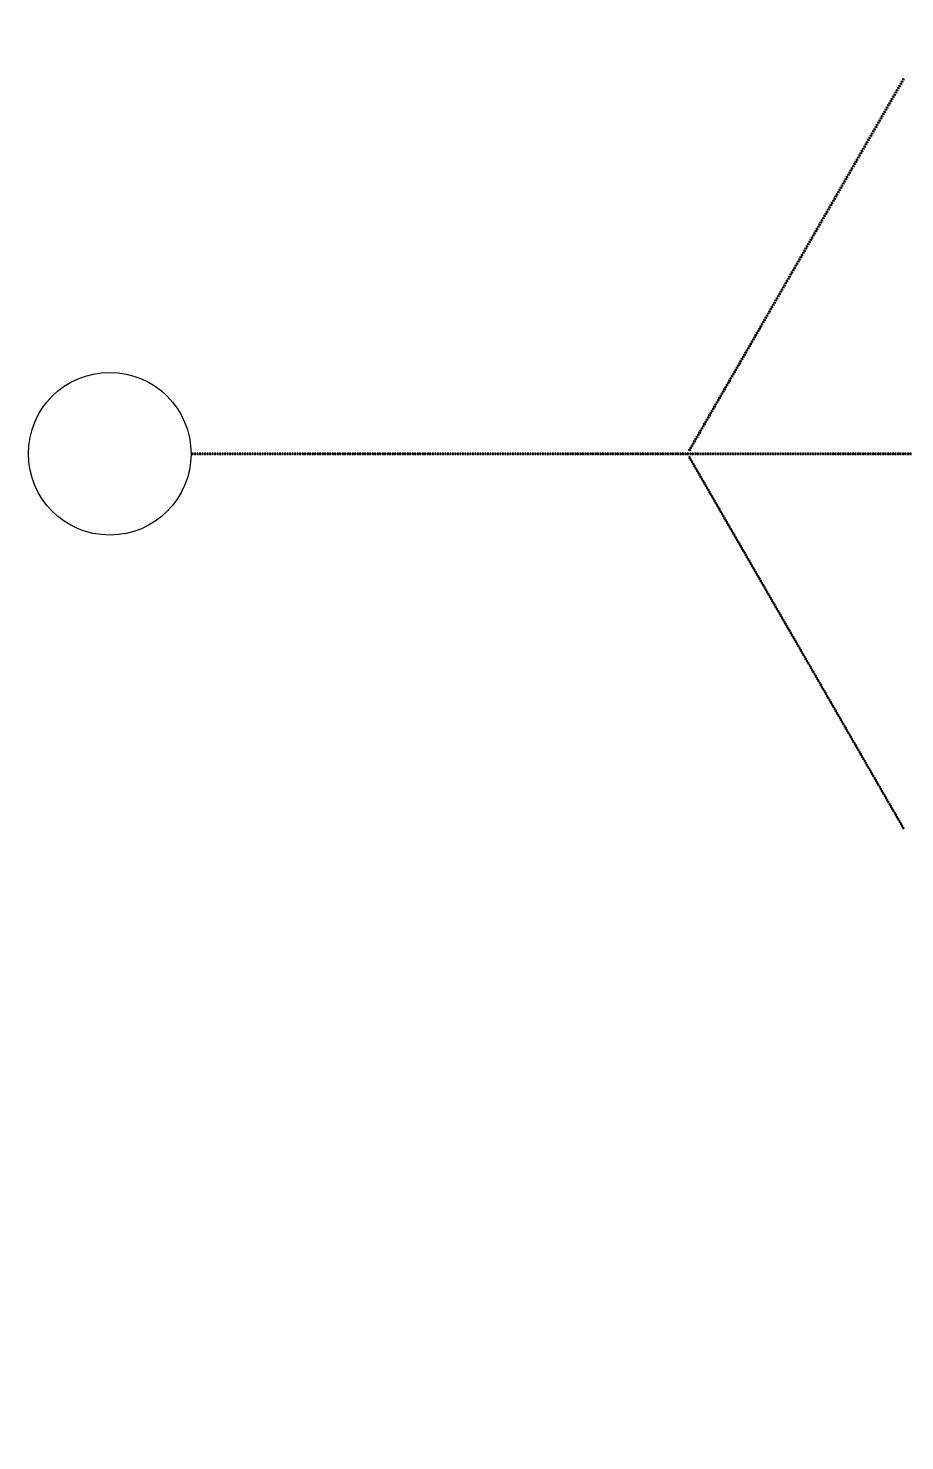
# Model space of a CAD drawing. Header units: inches. Extents: x 734146 to 834146, y 204695 to 304695.
# Drawn here: x 742060 to 744162, y 244279 to 247665 of the extents above; entities that cross this region are included whole.
import ezdxf

# ---------------------------------------------------------------- set-up
doc = ezdxf.new("R2010")
doc.units = ezdxf.units.IN
doc.header["$MEASUREMENT"] = 0

# ---------------------------------------------------------------- blocks, each defined once
blk = doc.blocks.new('*U102')
blk.add_lwpolyline([(-1.5, 1.5), (1.5, 1.5), (1.5, -1.5), (-1.5, -1.5)], close=True)
blk = doc.blocks.new('*U101')
at = {"color": 0, "linetype": 'ByBlock', "lineweight": -2, "transparency": 16777216}
for p in [(0, 0), (6, 0), (12, 0), (18, 0), (24, 0), (30, 0), (36, 0), (42, 0), (48, 0), (54, 0), (60, 0), (66, 0), (72, 0), (78, 0), (84, 0), (90, 0), (96, 0), (102, 0), (108, 0), (114, 0), (120, 0), (126, 0), (132, 0), (138, 0), (144, 0), (150, 0), (156, 0), (162, 0), (168, 0), (174, 0), (180, 0), (186, 0), (192, 0), (198, 0), (204, 0), (210, 0), (216, 0), (222, 0), (228, 0), (234, 0), (240, 0), (246, 0), (252, 0), (258, 0), (264, 0), (270, 0), (276, 0), (282, 0), (288, 0), (294, 0), (300, 0), (306, 0), (312, 0), (318, 0), (324, 0), (330, 0), (336, 0), (342, 0), (348, 0), (354, 0), (360, 0), (366, 0), (372, 0), (378, 0), (384, 0), (390, 0), (396, 0), (402, 0), (408, 0), (414, 0), (420, 0), (426, 0), (432, 0), (438, 0), (444, 0), (450, 0), (456, 0), (462, 0), (468, 0), (474, 0), (480, 0), (486, 0), (492, 0), (498, 0), (504, 0), (510, 0), (516, 0), (522, 0), (528, 0), (534, 0), (540, 0), (546, 0), (552, 0), (558, 0), (564, 0), (570, 0), (576, 0), (582, 0), (588, 0), (594, 0), (600, 0), (606, 0), (612, 0), (618, 0), (624, 0), (630, 0), (636, 0), (642, 0), (648, 0), (654, 0), (660, 0), (666, 0), (672, 0), (678, 0), (684, 0), (690, 0), (696, 0), (702, 0), (708, 0), (714, 0), (720, 0), (726, 0), (732, 0), (738, 0), (744, 0), (750, 0), (756, 0), (762, 0), (768, 0), (774, 0), (780, 0), (786, 0), (792, 0), (798, 0), (804, 0), (810, 0), (816, 0), (822, 0), (828, 0), (834, 0), (840, 0), (846, 0), (852, 0), (858, 0), (864, 0), (870, 0), (876, 0), (882, 0), (888, 0), (894, 0), (900, 0), (906, 0), (912, 0), (918, 0), (924, 0), (930, 0), (936, 0), (942, 0), (948, 0), (954, 0), (960, 0), (966, 0), (972, 0), (978, 0), (984, 0), (990, 0), (996, 0), (1002, 0), (1008, 0), (1014, 0), (1020, 0), (1026, 0)]:
    blk.add_blockref('*U102', p, dxfattribs=at)
blk = doc.blocks.new('*U103')
blk.add_lwpolyline([(-1.5, -1.5), (1.5, -1.5), (1.5, 1.5), (-1.5, 1.5)], close=True)
blk = doc.blocks.new('*U104')
at = {"color": 0, "linetype": 'ByBlock', "lineweight": -2, "transparency": 16777216}
for p in [(0, 0), (6, 0), (12, 0), (18, 0), (24, 0), (30, 0), (36, 0), (42, 0), (48, 0), (54, 0), (60, 0), (66, 0), (72, 0), (78, 0), (84, 0), (90, 0), (96, 0), (102, 0), (108, 0), (114, 0), (120, 0), (126, 0), (132, 0), (138, 0), (144, 0), (150, 0), (156, 0), (162, 0), (168, 0), (174, 0), (180, 0), (186, 0), (192, 0), (198, 0), (204, 0), (210, 0), (216, 0), (222, 0), (228, 0), (234, 0), (240, 0), (246, 0), (252, 0), (258, 0), (264, 0), (270, 0), (276, 0), (282, 0), (288, 0), (294, 0), (300, 0), (306, 0), (312, 0), (318, 0), (324, 0), (330, 0), (336, 0), (342, 0), (348, 0), (354, 0), (360, 0), (366, 0), (372, 0), (378, 0), (384, 0), (390, 0), (396, 0), (402, 0), (408, 0), (414, 0), (420, 0), (426, 0), (432, 0), (438, 0), (444, 0), (450, 0), (456, 0), (462, 0), (468, 0), (474, 0), (480, 0), (486, 0), (492, 0), (498, 0), (504, 0), (510, 0), (516, 0), (522, 0), (528, 0), (534, 0), (540, 0), (546, 0), (552, 0), (558, 0), (564, 0), (570, 0), (576, 0), (582, 0), (588, 0), (594, 0), (600, 0), (606, 0), (612, 0), (618, 0), (624, 0), (630, 0), (636, 0), (642, 0), (648, 0), (654, 0), (660, 0), (666, 0), (672, 0), (678, 0), (684, 0), (690, 0), (696, 0), (702, 0), (708, 0), (714, 0), (720, 0), (726, 0), (732, 0), (738, 0), (744, 0), (750, 0), (756, 0), (762, 0), (768, 0), (774, 0), (780, 0), (786, 0), (792, 0), (798, 0), (804, 0), (810, 0), (816, 0), (822, 0), (828, 0), (834, 0), (840, 0), (846, 0), (852, 0), (858, 0), (864, 0), (870, 0), (876, 0), (882, 0), (888, 0), (894, 0), (900, 0), (906, 0), (912, 0), (918, 0), (924, 0), (930, 0), (936, 0), (942, 0), (948, 0), (954, 0), (960, 0), (966, 0), (972, 0), (978, 0), (984, 0), (990, 0), (996, 0), (1002, 0), (1008, 0), (1014, 0), (1020, 0), (1026, 0), (1032, 0), (1038, 0), (1044, 0), (1050, 0), (1056, 0), (1062, 0), (1068, 0), (1074, 0), (1080, 0), (1086, 0), (1092, 0), (1098, 0), (1104, 0), (1110, 0), (1116, 0), (1122, 0), (1128, 0), (1134, 0), (1140, 0), (1146, 0), (1152, 0), (1158, 0), (1164, 0), (1170, 0), (1176, 0), (1182, 0), (1188, 0), (1194, 0), (1200, 0), (1206, 0), (1212, 0), (1218, 0), (1224, 0), (1230, 0), (1236, 0), (1242, 0), (1248, 0), (1254, 0), (1260, 0), (1266, 0), (1272, 0), (1278, 0), (1284, 0), (1290, 0), (1296, 0), (1302, 0), (1308, 0), (1314, 0), (1320, 0), (1326, 0), (1332, 0), (1338, 0), (1344, 0), (1350, 0), (1356, 0), (1362, 0), (1368, 0), (1374, 0), (1380, 0), (1386, 0), (1392, 0), (1398, 0), (1404, 0), (1410, 0), (1416, 0), (1422, 0), (1428, 0), (1434, 0), (1440, 0), (1446, 0), (1452, 0), (1458, 0), (1464, 0), (1470, 0), (1476, 0), (1482, 0), (1488, 0), (1494, 0), (1500, 0), (1506, 0), (1512, 0), (1518, 0), (1524, 0), (1530, 0), (1536, 0), (1542, 0), (1548, 0), (1554, 0), (1560, 0), (1566, 0), (1572, 0), (1578, 0), (1584, 0), (1590, 0), (1596, 0), (1602, 0), (1608, 0), (1614, 0), (1620, 0), (1626, 0), (1632, 0), (1638, 0), (1644, 0), (1650, 0), (1656, 0), (1662, 0), (1668, 0), (1674, 0), (1680, 0), (1686, 0), (1692, 0), (1698, 0), (1704, 0), (1710, 0), (1716, 0), (1722, 0), (1728, 0), (1734, 0), (1740, 0), (1746, 0), (1752, 0), (1758, 0), (1764, 0), (1770, 0), (1776, 0), (1782, 0), (1788, 0), (1794, 0), (1800, 0), (1806, 0), (1812, 0), (1818, 0), (1824, 0), (1830, 0), (1836, 0), (1842, 0), (1848, 0), (1854, 0), (1860, 0), (1866, 0), (1872, 0), (1878, 0), (1884, 0), (1890, 0), (1896, 0), (1902, 0), (1908, 0), (1914, 0), (1920, 0), (1926, 0), (1932, 0), (1938, 0), (1944, 0), (1950, 0), (1956, 0), (1962, 0), (1968, 0), (1974, 0), (1980, 0), (1986, 0), (1992, 0), (1998, 0), (2004, 0), (2010, 0), (2016, 0), (2022, 0), (2028, 0), (2034, 0), (2040, 0), (2046, 0), (2052, 0), (2058, 0), (2064, 0), (2070, 0), (2076, 0), (2082, 0), (2088, 0), (2094, 0), (2100, 0), (2106, 0), (2112, 0), (2118, 0), (2124, 0), (2130, 0), (2136, 0), (2142, 0), (2148, 0), (2154, 0), (2160, 0), (2166, 0), (2172, 0), (2178, 0), (2184, 0), (2190, 0), (2196, 0), (2202, 0), (2208, 0), (2214, 0), (2220, 0), (2226, 0), (2232, 0), (2238, 0), (2244, 0), (2250, 0), (2256, 0), (2262, 0), (2268, 0), (2274, 0), (2280, 0), (2286, 0), (2292, 0), (2298, 0), (2304, 0), (2310, 0), (2316, 0), (2322, 0), (2328, 0), (2334, 0), (2340, 0), (2346, 0), (2352, 0), (2358, 0), (2364, 0), (2370, 0), (2376, 0), (2382, 0), (2388, 0), (2394, 0), (2400, 0), (2406, 0), (2412, 0), (2418, 0), (2424, 0), (2430, 0), (2436, 0), (2442, 0), (2448, 0), (2454, 0), (2460, 0), (2466, 0), (2472, 0), (2478, 0), (2484, 0), (2490, 0), (2496, 0), (2502, 0), (2508, 0), (2514, 0), (2520, 0), (2526, 0), (2532, 0), (2538, 0), (2544, 0), (2550, 0), (2556, 0), (2562, 0), (2568, 0), (2574, 0), (2580, 0), (2586, 0), (2592, 0), (2598, 0), (2604, 0), (2610, 0), (2616, 0), (2622, 0), (2628, 0), (2634, 0), (2640, 0), (2646, 0), (2652, 0), (2658, 0), (2664, 0), (2670, 0), (2676, 0), (2682, 0), (2688, 0), (2694, 0), (2700, 0), (2706, 0), (2712, 0), (2718, 0), (2724, 0), (2730, 0), (2736, 0), (2742, 0), (2748, 0), (2754, 0), (2760, 0), (2766, 0), (2772, 0), (2778, 0), (2784, 0), (2790, 0), (2796, 0), (2802, 0), (2808, 0), (2814, 0), (2820, 0), (2826, 0), (2832, 0), (2838, 0), (2844, 0), (2850, 0), (2856, 0), (2862, 0), (2868, 0), (2874, 0), (2880, 0), (2886, 0), (2892, 0), (2898, 0), (2904, 0), (2910, 0), (2916, 0), (2922, 0), (2928, 0), (2934, 0), (2940, 0), (2946, 0), (2952, 0), (2958, 0), (2964, 0), (2970, 0), (2976, 0), (2982, 0), (2988, 0), (2994, 0), (3000, 0), (3006, 0), (3012, 0), (3018, 0), (3024, 0), (3030, 0), (3036, 0), (3042, 0), (3048, 0), (3054, 0), (3060, 0), (3066, 0), (3072, 0), (3078, 0), (3084, 0), (3090, 0), (3096, 0), (3102, 0), (3108, 0), (3114, 0), (3120, 0), (3126, 0), (3132, 0), (3138, 0), (3144, 0), (3150, 0), (3156, 0), (3162, 0), (3168, 0), (3174, 0), (3180, 0), (3186, 0), (3192, 0), (3198, 0), (3204, 0), (3210, 0), (3216, 0), (3222, 0), (3228, 0), (3234, 0), (3240, 0), (3246, 0), (3252, 0), (3258, 0), (3264, 0)]:
    blk.add_blockref('*U103', p, dxfattribs=at)
blk = doc.blocks.new('*U106')
blk.add_lwpolyline([(-1.5, 1.5), (1.5, 1.5), (1.5, -1.5), (-1.5, -1.5)], close=True)
blk = doc.blocks.new('*U105')
at = {"color": 0, "linetype": 'ByBlock', "lineweight": -2, "transparency": 16777216}
for p in [(0, 0), (6, 0), (12, 0), (18, 0), (24, 0), (30, 0), (36, 0), (42, 0), (48, 0), (54, 0), (60, 0), (66, 0), (72, 0), (78, 0), (84, 0), (90, 0), (96, 0), (102, 0), (108, 0), (114, 0), (120, 0), (126, 0), (132, 0), (138, 0), (144, 0), (150, 0), (156, 0), (162, 0), (168, 0), (174, 0), (180, 0), (186, 0), (192, 0), (198, 0), (204, 0), (210, 0), (216, 0), (222, 0), (228, 0), (234, 0), (240, 0), (246, 0), (252, 0), (258, 0), (264, 0), (270, 0), (276, 0), (282, 0), (288, 0), (294, 0), (300, 0), (306, 0), (312, 0), (318, 0), (324, 0), (330, 0), (336, 0), (342, 0), (348, 0), (354, 0), (360, 0), (366, 0), (372, 0), (378, 0), (384, 0), (390, 0), (396, 0), (402, 0), (408, 0), (414, 0), (420, 0), (426, 0), (432, 0), (438, 0), (444, 0), (450, 0), (456, 0), (462, 0), (468, 0), (474, 0), (480, 0), (486, 0), (492, 0), (498, 0), (504, 0), (510, 0), (516, 0), (522, 0), (528, 0), (534, 0), (540, 0), (546, 0), (552, 0), (558, 0), (564, 0), (570, 0), (576, 0), (582, 0), (588, 0), (594, 0), (600, 0), (606, 0), (612, 0), (618, 0), (624, 0), (630, 0), (636, 0), (642, 0), (648, 0), (654, 0), (660, 0), (666, 0), (672, 0), (678, 0), (684, 0), (690, 0), (696, 0), (702, 0), (708, 0), (714, 0), (720, 0), (726, 0), (732, 0), (738, 0), (744, 0), (750, 0), (756, 0), (762, 0), (768, 0), (774, 0), (780, 0), (786, 0), (792, 0), (798, 0), (804, 0), (810, 0), (816, 0), (822, 0), (828, 0), (834, 0), (840, 0), (846, 0), (852, 0), (858, 0), (864, 0), (870, 0), (876, 0), (882, 0), (888, 0), (894, 0), (900, 0), (906, 0), (912, 0), (918, 0), (924, 0), (930, 0), (936, 0), (942, 0), (948, 0), (954, 0), (960, 0), (966, 0), (972, 0), (978, 0), (984, 0), (990, 0), (996, 0), (1002, 0), (1008, 0), (1014, 0), (1020, 0), (1026, 0)]:
    blk.add_blockref('*U106', p, dxfattribs=at)

msp = doc.modelspace()

# ---------------------------------------------------------------- linework, layer by layer
for centre, radius in [((784146.5, 254695.1), 50000), ((742255.5, 246645.1), 195)]:
    msp.add_circle(centre, radius)

# ---------------------------------------------------------------- block references
at = {"rotation": 239.9999999999999}
msp.add_blockref('*U101', (744159.1, 247542.6), dxfattribs=at)
msp.add_blockref('*U104', (742454.4, 246645.1))
at = {"xscale": -1, "rotation": 300.0000000000001}
msp.add_blockref('*U105', (744159.1, 245747.6), dxfattribs=at)

doc.saveas('drawing.dxf')
